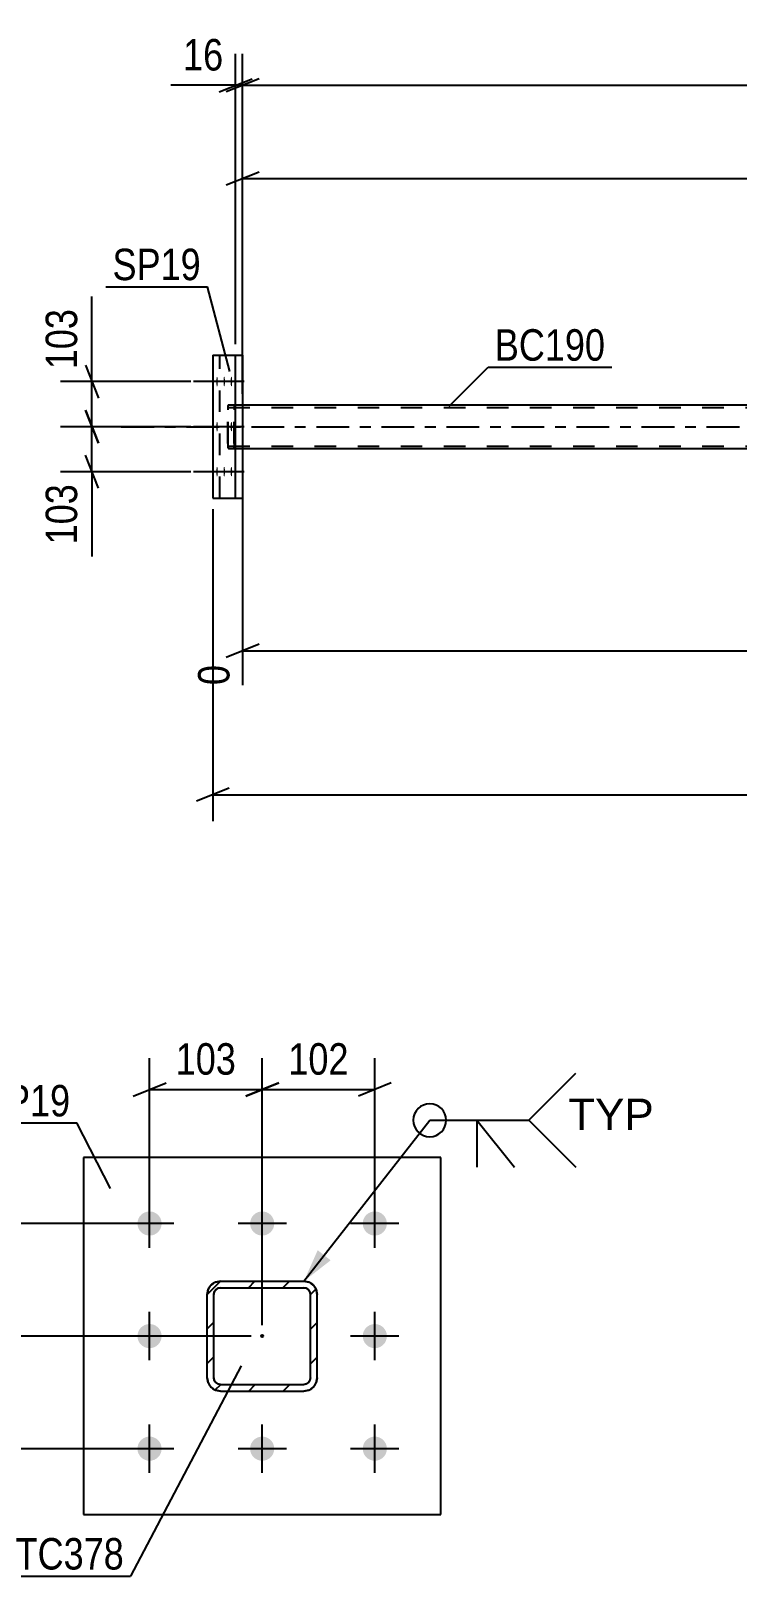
# Model space of a CAD drawing. Header units: millimetres. Extents: x 0 to 841, y 0 to 594.
# Drawn here: x 86.3 to 150.6, y 128.4 to 269.1 of the extents above; entities that cross this region are included whole.
import ezdxf

# ---------------------------------------------------------------- set-up
doc = ezdxf.new("R2010")
doc.units = ezdxf.units.MM
doc.linetypes.add('DXK_LINE_DOT2', pattern=[3.9198, 1.9599, -1.9599])
doc.linetypes.add('DXK_LINE_DOT3', pattern=[5.9187, 2.979, -0.9799, 0.9799, -0.9799])
doc.styles.add('Arial', font='ARIAL.TTF', dxfattribs={"height": 0.2})
doc.styles.add('Arial Narrow', font='ARIALN.TTF', dxfattribs={"height": 0.2})

# ---------------------------------------------------------------- blocks, each defined once
blk = doc.blocks.new('Part-122567824-36600 - 36583')
at = {"color": 7, "linetype": 'DXK_LINE_DOT2'}
for p, q in [((104.27, 234.99), (104.25, 234.88)), ((104.3, 235.02), (104.27, 234.99)), ((104.3, 235.02), (105.59, 235.02)), ((104.3, 235.02), (105.59, 235.02)), ((104.82, 234.99), (104.79, 235.02)), ((104.85, 234.88), (104.82, 234.99)), ((104.25, 234.88), (104.23, 234.73)), ((104.23, 234.73), (104.23, 234.54)), ((104.23, 231.5), (104.23, 234.54)), ((104.27, 234.64), (104.28, 234.71)), ((104.27, 234.54), (104.27, 234.64)), ((104.27, 231.5), (104.27, 234.54)), ((104.28, 234.71), (104.29, 234.77)), ((104.29, 234.77), (104.3, 234.78)), ((104.3, 234.78), (774.49, 234.78)), ((104.79, 234.78), (104.81, 234.77)), ((104.81, 234.77), (104.82, 234.71)), ((104.82, 234.71), (104.83, 234.64)), ((104.83, 234.64), (104.83, 234.54)), ((104.83, 231.5), (104.83, 234.54)), ((104.87, 234.73), (104.85, 234.88)), ((104.87, 234.54), (104.87, 234.73)), ((104.87, 231.5), (104.87, 234.54)), ((104.23, 231.5), (104.23, 231.32)), ((104.23, 231.32), (104.25, 231.16)), ((104.25, 231.16), (104.27, 231.06)), ((104.27, 231.41), (104.27, 231.5)), ((104.28, 231.33), (104.27, 231.41)), ((104.27, 231.06), (104.3, 231.02)), ((104.29, 231.28), (104.28, 231.33)), ((104.3, 231.26), (104.29, 231.28)), ((104.3, 231.26), (774.49, 231.26)), ((104.3, 231.02), (105.59, 231.02)), ((104.81, 231.28), (104.79, 231.26)), ((104.79, 231.02), (104.82, 231.06)), ((104.82, 231.33), (104.81, 231.28)), ((104.83, 231.41), (104.82, 231.33)), ((104.82, 231.06), (104.85, 231.16)), ((104.83, 231.5), (104.83, 231.41)), ((104.85, 231.16), (104.87, 231.32)), ((104.87, 231.32), (104.87, 231.5))]:
    blk.add_line(p, q, dxfattribs=at)
at = {"color": 2, "linetype": 'Continuous'}
for p, q in [((105.59, 235.02), (153.95, 235.02)), ((105.59, 231.02), (153.95, 231.02))]:
    blk.add_line(p, q, dxfattribs=at)
at = {"color": 7, "linetype": 'DXK_LINE_DOT3'}
blk.add_line((94.55, 233.02), (774.49, 233.02), dxfattribs=at)
blk = doc.blocks.new('Part-122567824-36605 - 36583')
at = {"color": 2, "linetype": 'Continuous'}
for p, q in [((102.88, 239.52), (105.59, 239.52)), ((102.88, 239.52), (102.88, 226.52)), ((104.95, 226.52), (104.95, 239.52)), ((105.59, 239.52), (105.59, 226.52)), ((102.88, 226.52), (105.59, 226.52))]:
    blk.add_line(p, q, dxfattribs=at)
at = {"color": 7, "linetype": 'DXK_LINE_DOT2'}
blk.add_line((103.51, 226.52), (103.51, 239.52), dxfattribs=at)
blk = doc.blocks.new('Bolt-122567824-36715 - 36583')
at = {"linetype": 'Continuous'}
for points in [[(103.33, 237.12), (103.33, 237.03), (103.33, 236.95), (103.32, 236.87), (103.31, 236.8), (103.3, 236.74), (103.29, 236.71), (103.27, 236.69), (103.26, 236.69), (103.24, 236.71), (103.23, 236.74), (103.22, 236.8), (103.21, 236.87), (103.2, 236.95), (103.2, 237.03), (103.19, 237.12), (103.2, 237.22), (103.2, 237.3), (103.21, 237.38), (103.22, 237.45), (103.23, 237.51), (103.24, 237.54), (103.26, 237.56), (103.27, 237.56), (103.29, 237.54), (103.3, 237.51), (103.31, 237.45), (103.32, 237.38), (103.33, 237.3), (103.33, 237.22)], [(103.99, 237.12), (103.99, 237.03), (103.98, 236.95), (103.97, 236.87), (103.96, 236.8), (103.95, 236.74), (103.94, 236.71), (103.92, 236.69), (103.91, 236.69), (103.9, 236.71), (103.88, 236.74), (103.87, 236.8), (103.86, 236.87), (103.85, 236.95), (103.85, 237.03), (103.85, 237.12), (103.85, 237.22), (103.85, 237.3), (103.86, 237.38), (103.87, 237.45), (103.88, 237.51), (103.9, 237.54), (103.91, 237.56), (103.92, 237.56), (103.94, 237.54), (103.95, 237.51), (103.96, 237.45), (103.97, 237.38), (103.98, 237.3), (103.99, 237.22)], [(104.64, 237.12), (104.64, 237.03), (104.63, 236.95), (104.63, 236.87), (104.62, 236.8), (104.61, 236.74), (104.59, 236.71), (104.58, 236.69), (104.56, 236.69), (104.55, 236.71), (104.54, 236.74), (104.52, 236.8), (104.51, 236.87), (104.51, 236.95), (104.5, 237.03), (104.5, 237.12), (104.5, 237.22), (104.51, 237.3), (104.51, 237.38), (104.52, 237.45), (104.54, 237.51), (104.55, 237.54), (104.56, 237.56), (104.58, 237.56), (104.59, 237.54), (104.61, 237.51), (104.62, 237.45), (104.63, 237.38), (104.63, 237.3), (104.64, 237.22)], [(103.33, 233.02), (103.33, 232.93), (103.33, 232.85), (103.32, 232.77), (103.31, 232.7), (103.3, 232.64), (103.29, 232.61), (103.27, 232.59), (103.26, 232.59), (103.24, 232.61), (103.23, 232.64), (103.22, 232.7), (103.21, 232.77), (103.2, 232.85), (103.2, 232.93), (103.19, 233.02), (103.2, 233.12), (103.2, 233.2), (103.21, 233.28), (103.22, 233.35), (103.23, 233.41), (103.24, 233.44), (103.26, 233.46), (103.27, 233.46), (103.29, 233.44), (103.3, 233.41), (103.31, 233.35), (103.32, 233.28), (103.33, 233.2), (103.33, 233.12)], [(104.64, 233.02), (104.64, 232.93), (104.63, 232.85), (104.63, 232.77), (104.62, 232.7), (104.61, 232.64), (104.59, 232.61), (104.58, 232.59), (104.56, 232.59), (104.55, 232.61), (104.54, 232.64), (104.52, 232.7), (104.51, 232.77), (104.51, 232.85), (104.5, 232.93), (104.5, 233.02), (104.5, 233.12), (104.51, 233.2), (104.51, 233.28), (104.52, 233.35), (104.54, 233.41), (104.55, 233.44), (104.56, 233.46), (104.58, 233.46), (104.59, 233.44), (104.61, 233.41), (104.62, 233.35), (104.63, 233.28), (104.63, 233.2), (104.64, 233.12)], [(103.33, 228.92), (103.33, 228.83), (103.33, 228.75), (103.32, 228.67), (103.31, 228.6), (103.3, 228.54), (103.29, 228.51), (103.27, 228.49), (103.26, 228.49), (103.24, 228.51), (103.23, 228.54), (103.22, 228.6), (103.21, 228.67), (103.2, 228.75), (103.2, 228.83), (103.19, 228.92), (103.2, 229.02), (103.2, 229.1), (103.21, 229.18), (103.22, 229.25), (103.23, 229.31), (103.24, 229.34), (103.26, 229.36), (103.27, 229.36), (103.29, 229.34), (103.3, 229.31), (103.31, 229.25), (103.32, 229.18), (103.33, 229.1), (103.33, 229.02)], [(103.99, 228.92), (103.99, 228.83), (103.98, 228.75), (103.97, 228.67), (103.96, 228.6), (103.95, 228.54), (103.94, 228.51), (103.92, 228.49), (103.91, 228.49), (103.9, 228.51), (103.88, 228.54), (103.87, 228.6), (103.86, 228.67), (103.85, 228.75), (103.85, 228.83), (103.85, 228.92), (103.85, 229.02), (103.85, 229.1), (103.86, 229.18), (103.87, 229.25), (103.88, 229.31), (103.9, 229.34), (103.91, 229.36), (103.92, 229.36), (103.94, 229.34), (103.95, 229.31), (103.96, 229.25), (103.97, 229.18), (103.98, 229.1), (103.99, 229.02)], [(104.64, 228.92), (104.64, 228.83), (104.63, 228.75), (104.63, 228.67), (104.62, 228.6), (104.61, 228.54), (104.59, 228.51), (104.58, 228.49), (104.56, 228.49), (104.55, 228.51), (104.54, 228.54), (104.52, 228.6), (104.51, 228.67), (104.51, 228.75), (104.5, 228.83), (104.5, 228.92), (104.5, 229.02), (104.51, 229.1), (104.51, 229.18), (104.52, 229.25), (104.54, 229.31), (104.55, 229.34), (104.56, 229.36), (104.58, 229.36), (104.59, 229.34), (104.61, 229.31), (104.62, 229.25), (104.63, 229.18), (104.63, 229.1), (104.64, 229.02)]]:
    blk.add_hatch(color=1, dxfattribs=at).paths.add_polyline_path(points)
at = {"color": 1, "linetype": 'Continuous'}
for p, q in [((104.41, 237.12), (101.13, 237.12)), ((105.06, 237.12), (101.79, 237.12)), ((105.72, 237.12), (102.44, 237.12)), ((104.41, 233.02), (101.13, 233.02)), ((105.72, 233.02), (102.44, 233.02)), ((104.41, 228.92), (101.13, 228.92)), ((105.06, 228.92), (101.79, 228.92)), ((105.72, 228.92), (102.44, 228.92))]:
    blk.add_line(p, q, dxfattribs=at)
blk = doc.blocks.new('Part-122567824-50457 - 50441')
at = {"linetype": 'Continuous'}
h = blk.add_hatch(dxfattribs=at)
h.set_pattern_fill('', scale=0.7, style=0, pattern_type=0)
h.set_pattern_definition([(45, (103.5654, 155.2266), (-1.57154, 1.57154), [])])
h.paths.add_polyline_path([(111.17, 155.23), (103.57, 155.23), (103.11, 155.14), (102.72, 154.88), (102.46, 154.49), (102.37, 154.03), (102.37, 146.43), (102.46, 145.97), (102.72, 145.58), (103.11, 145.32), (103.57, 145.23), (111.17, 145.23), (111.62, 145.32), (112.01, 145.58), (112.27, 145.97), (112.37, 146.43), (112.37, 154.03), (112.27, 154.49), (112.01, 154.88), (111.62, 155.14)])
h.paths.add_polyline_path([(111.72, 154.26), (111.77, 154.03), (111.77, 146.43), (111.72, 146.2), (111.59, 146), (111.4, 145.87), (111.17, 145.83), (103.57, 145.83), (103.34, 145.87), (103.14, 146), (103.01, 146.2), (102.97, 146.43), (102.97, 154.03), (103.01, 154.26), (103.14, 154.45), (103.34, 154.58), (103.57, 154.63), (111.17, 154.63), (111.4, 154.58), (111.59, 154.45)])
blk.add_hatch(color=30, dxfattribs=at).paths.add_polyline_path([(107.37, 150.13, -1), (107.37, 150.33, -1)])
at = {"color": 7, "linetype": 'DXK_LINE_DOT2'}
for p, q in [((103.11, 155.14), (103.57, 155.23)), ((103.57, 155.23), (111.17, 155.23)), ((111.17, 155.23), (111.62, 155.14)), ((102.37, 154.03), (102.46, 154.49)), ((102.37, 146.43), (102.37, 154.03)), ((103.01, 154.26), (102.97, 154.03)), ((102.97, 146.43), (102.97, 154.03)), ((103.14, 154.45), (103.01, 154.26)), ((103.34, 154.58), (103.14, 154.45)), ((103.57, 154.63), (103.34, 154.58)), ((103.57, 154.63), (111.17, 154.63)), ((111.4, 154.58), (111.17, 154.63)), ((111.59, 154.45), (111.4, 154.58)), ((111.72, 154.26), (111.59, 154.45)), ((111.77, 154.03), (111.72, 154.26)), ((111.77, 146.43), (111.77, 154.03)), ((112.27, 154.49), (112.37, 154.03)), ((112.37, 146.43), (112.37, 154.03)), ((102.46, 145.97), (102.37, 146.43)), ((102.97, 146.43), (103.01, 146.2)), ((111.72, 146.2), (111.77, 146.43)), ((112.37, 146.43), (112.27, 145.97)), ((103.01, 146.2), (103.14, 146)), ((103.57, 145.23), (103.11, 145.32)), ((103.14, 146), (103.34, 145.87)), ((103.34, 145.87), (103.57, 145.83)), ((103.57, 145.83), (111.17, 145.83)), ((103.57, 145.23), (111.17, 145.23)), ((111.17, 145.83), (111.4, 145.87)), ((111.62, 145.32), (111.17, 145.23)), ((111.4, 145.87), (111.59, 146)), ((111.59, 146), (111.72, 146.2))]:
    blk.add_line(p, q, dxfattribs=at)
at = {"color": 2, "linetype": 'Continuous'}
for p, q in [((103.57, 155.23), (103.11, 155.14)), ((103.57, 155.23), (111.17, 155.23)), ((111.62, 155.14), (111.17, 155.23)), ((102.46, 154.49), (102.37, 154.03)), ((102.37, 146.43), (102.37, 154.03)), ((102.97, 154.03), (103.01, 154.26)), ((102.97, 146.43), (102.97, 154.03)), ((103.01, 154.26), (103.14, 154.45)), ((103.14, 154.45), (103.34, 154.58)), ((103.34, 154.58), (103.57, 154.63)), ((103.57, 154.63), (111.17, 154.63)), ((111.17, 154.63), (111.4, 154.58)), ((111.4, 154.58), (111.59, 154.45)), ((111.59, 154.45), (111.72, 154.26)), ((111.72, 154.26), (111.77, 154.03)), ((111.77, 146.43), (111.77, 154.03)), ((112.37, 154.03), (112.27, 154.49)), ((112.37, 146.43), (112.37, 154.03)), ((102.37, 146.43), (102.46, 145.97)), ((103.01, 146.2), (102.97, 146.43)), ((111.77, 146.43), (111.72, 146.2)), ((112.27, 145.97), (112.37, 146.43)), ((103.14, 146), (103.01, 146.2)), ((103.11, 145.32), (103.57, 145.23)), ((103.34, 145.87), (103.14, 146)), ((103.57, 145.83), (103.34, 145.87)), ((103.57, 145.83), (111.17, 145.83)), ((103.57, 145.23), (111.17, 145.23)), ((111.4, 145.87), (111.17, 145.83)), ((111.17, 145.23), (111.62, 145.32)), ((111.59, 146), (111.4, 145.87)), ((111.72, 146.2), (111.59, 146))]:
    blk.add_line(p, q, dxfattribs=at)
at = {"color": 7, "linetype": 'DXK_LINE_DOT3'}
blk.add_line((107.37, 150.23), (107.37, 150.23), dxfattribs=at)
at = {"color": 30, "linetype": 'DXK_LINE_DOT3'}
blk.add_line((107.37, 150.23), (107.37, 150.23), dxfattribs=at)
at = {"color": 30, "linetype": 'Continuous'}
blk.add_circle((107.37, 150.23), 0.1, dxfattribs=at)
at = {"color": 7, "linetype": 'DXK_LINE_DOT2'}
for centre, start, end in [((103.57, 154.03), 112.5, 157.5), ((111.17, 154.03), 22.5, 67.5), ((103.57, 146.43), 202.5, 247.5), ((111.17, 146.43), 292.5, 337.5)]:
    blk.add_arc(centre, 1.2, start, end, dxfattribs=at)
at = {"color": 2, "linetype": 'Continuous'}
for centre, start, end in [((103.57, 154.03), 112.5, 157.5), ((111.17, 154.03), 22.5, 67.5), ((103.57, 146.43), 202.5, 247.5), ((111.17, 146.43), 292.5, 337.5)]:
    blk.add_arc(centre, 1.2, start, end, dxfattribs=at)
blk = doc.blocks.new('Part-122567824-50459 - 50441')
at = {"color": 2, "linetype": 'Continuous'}
for p, q in [((123.62, 166.48), (91.12, 166.48)), ((91.12, 166.48), (91.12, 133.98)), ((123.62, 133.98), (123.62, 166.48)), ((91.12, 133.98), (123.62, 133.98))]:
    blk.add_line(p, q, dxfattribs=at)
blk = doc.blocks.new('Bolt-122567824-50570 - 50441')
at = {"linetype": 'Continuous'}
for points in [[(97.12, 159.38, -1), (97.12, 161.58, -1)], [(107.37, 159.38, -1), (107.37, 161.58, -1)], [(117.62, 159.38, -1), (117.62, 161.58, -1)], [(97.12, 149.13, -1), (97.12, 151.33, -1)], [(117.62, 149.13, -1), (117.62, 151.33, -1)], [(97.12, 138.88, -1), (97.12, 141.08, -1)], [(107.37, 138.88, -1), (107.37, 141.08, -1)], [(117.62, 138.88, -1), (117.62, 141.08, -1)]]:
    blk.add_hatch(color=1, dxfattribs=at).paths.add_polyline_path(points)
at = {"color": 1, "linetype": 'Continuous'}
for p, q in [((97.12, 158.28), (97.12, 162.68)), ((107.37, 158.28), (107.37, 162.68)), ((117.62, 158.28), (117.62, 162.68)), ((99.32, 160.48), (94.92, 160.48)), ((109.57, 160.48), (105.17, 160.48)), ((119.82, 160.48), (115.42, 160.48)), ((97.12, 148.03), (97.12, 152.43)), ((117.62, 148.03), (117.62, 152.43)), ((99.32, 150.23), (94.92, 150.23)), ((119.82, 150.23), (115.42, 150.23)), ((97.12, 137.78), (97.12, 142.18)), ((107.37, 137.78), (107.37, 142.18)), ((117.62, 137.78), (117.62, 142.18)), ((99.32, 139.98), (94.92, 139.98)), ((109.57, 139.98), (105.17, 139.98)), ((119.82, 139.98), (115.42, 139.98))]:
    blk.add_line(p, q, dxfattribs=at)
blk = doc.blocks.new('StraightDimension-122567824-37068 - 36583')
at = {"color": 7, "linetype": 'Continuous'}
for p, q in [((91.88, 237.12), (91.88, 244.86)), ((91.88, 237.12), (91.88, 244.86)), ((91.28, 238.62), (92.48, 235.62)), ((100.88, 237.12), (89.03, 237.12)), ((91.88, 233.02), (91.88, 237.12)), ((92.48, 231.52), (91.28, 234.52)), ((100.88, 233.02), (89.03, 233.02))]:
    blk.add_line(p, q, dxfattribs=at)
at = {"color": 0}
blk.add_wipeout([(91.13, 244.33), (86.93, 244.33), (86.93, 237.65), (91.13, 237.65)], dxfattribs=at)
at = {"color": 3, "style": 'Arial Narrow'}
blk.add_text('103', height=2.863, rotation=90.0002, dxfattribs=at).set_placement((90.53, 238.25))
blk = doc.blocks.new('StraightDimension-122567824-37069 - 36583')
at = {"color": 7, "linetype": 'Continuous'}
for p, q in [((91.28, 234.52), (92.48, 231.52)), ((100.88, 233.02), (89.03, 233.02)), ((91.88, 228.92), (91.88, 233.02)), ((92.48, 227.42), (91.28, 230.42)), ((100.88, 228.92), (89.03, 228.92)), ((91.88, 228.92), (91.88, 221.19)), ((91.88, 228.92), (91.88, 221.19))]:
    blk.add_line(p, q, dxfattribs=at)
at = {"color": 0}
blk.add_wipeout([(91.13, 228.4), (86.93, 228.4), (86.93, 221.71), (91.13, 221.71)], dxfattribs=at)
at = {"color": 3, "style": 'Arial Narrow'}
blk.add_text('103', height=2.863, rotation=90.0002, dxfattribs=at).set_placement((90.53, 222.31))
blk = doc.blocks.new('StraightDimension-122567824-49845 - 36583')
at = {"color": 7, "linetype": 'Continuous'}
for p, q in [((105.59, 240.52), (105.59, 266.95)), ((107.09, 264.7), (104.09, 263.5)), ((105.59, 264.1), (790.47, 264.1))]:
    blk.add_line(p, q, dxfattribs=at)
blk = doc.blocks.new('StraightDimension-122567824-49846 - 36583')
at = {"color": 7, "linetype": 'Continuous'}
for p, q in [((104.95, 240.52), (104.95, 266.95)), ((105.59, 240.52), (105.59, 266.95)), ((103.45, 263.5), (106.45, 264.7)), ((107.09, 264.7), (104.09, 263.5)), ((104.95, 264.1), (99.05, 264.1)), ((104.95, 264.1), (99.05, 264.1)), ((104.95, 264.1), (105.59, 264.1))]:
    blk.add_line(p, q, dxfattribs=at)
at = {"color": 0}
blk.add_wipeout([(104.43, 264.85), (104.43, 269.05), (99.57, 269.05), (99.57, 264.85)], dxfattribs=at)
at = {"color": 3, "style": 'Arial Narrow'}
blk.add_text('16', height=2.863, dxfattribs=at).set_placement((100.17, 265.45))
blk = doc.blocks.new('StraightDimension-122567824-49907 - 36583')
at = {"color": 7, "linetype": 'Continuous'}
for p, q in [((105.59, 236.02), (105.59, 258.45)), ((244.72, 244.42), (244.72, 258.45)), ((107.09, 256.2), (104.09, 255)), ((243.22, 255), (246.22, 256.2)), ((105.59, 255.6), (244.72, 255.6))]:
    blk.add_line(p, q, dxfattribs=at)
at = {"color": 0}
blk.add_wipeout([(179.41, 256.35), (179.41, 260.55), (170.9, 260.55), (170.9, 256.35)], dxfattribs=at)
at = {"color": 3, "style": 'Arial Narrow'}
blk.add_text('3478', height=2.863, dxfattribs=at).set_placement((171.5, 256.95))
blk = doc.blocks.new('StraightDimension-122567824-49935 - 36583')
at = {"color": 7, "linetype": 'Continuous'}
for p, q in [((105.59, 230.02), (105.59, 209.5)), ((244.72, 221.62), (244.72, 204.01)), ((107.09, 213.22), (104.09, 212.02)), ((105.59, 212.62), (244.72, 212.62)), ((243.22, 212.02), (246.22, 213.22))]:
    blk.add_line(p, q, dxfattribs=at)
at = {"color": 0}
blk.add_wipeout([(179.41, 213.37), (179.41, 217.57), (170.9, 217.57), (170.9, 213.37)], dxfattribs=at)
at = {"color": 3, "style": 'Arial Narrow'}
blk.add_text('3478', height=2.863, dxfattribs=at).set_placement((171.5, 213.97))
at = {"color": 0, "linetype": 'Continuous'}
for points in [[(104.99, 211.92), (100.79, 211.92), (100.79, 208.9), (104.99, 208.9)], [(244.12, 211.92), (239.92, 211.92), (239.92, 203.41), (244.12, 203.41)]]:
    blk.add_wipeout(points, dxfattribs=at)
at = {"color": 3, "linetype": 'Continuous', "style": 'Arial Narrow'}
for s, height, p in [('0', 2.86, (104.39, 209.5)), ('3478', 2.863, (243.52, 204.01))]:
    blk.add_text(s, height=height, rotation=90.0002, dxfattribs=at).set_placement(p)
blk = doc.blocks.new('StraightDimension-122567824-49960 - 36583')
at = {"color": 7, "linetype": 'Continuous'}
for p, q in [((102.88, 225.52), (102.88, 197.12)), ((104.38, 200.12), (101.38, 198.92)), ((102.88, 199.52), (791.11, 199.52))]:
    blk.add_line(p, q, dxfattribs=at)
blk = doc.blocks.new('StraightDimension-122567824-52657 - 50441')
at = {"color": 7, "linetype": 'Continuous'}
for p, q in [((84.12, 151.73), (85.32, 148.73)), ((106.37, 150.23), (81.87, 150.23)), ((84.72, 139.98), (84.72, 150.23)), ((85.32, 138.48), (84.12, 141.48)), ((96.12, 139.98), (81.87, 139.98))]:
    blk.add_line(p, q, dxfattribs=at)
at = {"color": 0}
blk.add_wipeout([(83.97, 148.44), (79.77, 148.44), (79.77, 141.76), (83.97, 141.76)], dxfattribs=at)
at = {"color": 3, "style": 'Arial Narrow'}
blk.add_text('103', height=2.863, rotation=90.0002, dxfattribs=at).set_placement((83.37, 142.36))
blk = doc.blocks.new('StraightDimension-122567824-52609 - 50441')
at = {"color": 7, "linetype": 'Continuous'}
for p, q in [((107.37, 151.23), (107.37, 175.53)), ((117.62, 161.48), (117.62, 175.53)), ((105.87, 172.08), (108.87, 173.28)), ((119.12, 173.28), (116.12, 172.08)), ((107.37, 172.68), (117.62, 172.68))]:
    blk.add_line(p, q, dxfattribs=at)
at = {"color": 0}
blk.add_wipeout([(115.83, 173.43), (115.83, 177.63), (109.15, 177.63), (109.15, 173.43)], dxfattribs=at)
at = {"color": 3, "style": 'Arial Narrow'}
blk.add_text('102', height=2.863, dxfattribs=at).set_placement((109.75, 174.03))
blk = doc.blocks.new('StraightDimension-122567824-52610 - 50441')
at = {"color": 7, "linetype": 'Continuous'}
for p, q in [((97.12, 161.48), (97.12, 175.53)), ((107.37, 151.23), (107.37, 175.53)), ((95.62, 172.08), (98.62, 173.28)), ((108.87, 173.28), (105.87, 172.08)), ((97.12, 172.68), (107.37, 172.68))]:
    blk.add_line(p, q, dxfattribs=at)
at = {"color": 0}
blk.add_wipeout([(105.58, 173.43), (105.58, 177.63), (98.9, 177.63), (98.9, 173.43)], dxfattribs=at)
at = {"color": 3, "style": 'Arial Narrow'}
blk.add_text('103', height=2.863, dxfattribs=at).set_placement((99.5, 174.03))
blk = doc.blocks.new('StraightDimension-122567824-52656 - 50441')
at = {"color": 7, "linetype": 'Continuous'}
for p, q in [((84.12, 161.98), (85.32, 158.98)), ((96.12, 160.48), (81.87, 160.48)), ((84.72, 150.23), (84.72, 160.48)), ((85.32, 148.73), (84.12, 151.73)), ((106.37, 150.23), (81.87, 150.23))]:
    blk.add_line(p, q, dxfattribs=at)
at = {"color": 0}
blk.add_wipeout([(83.97, 158.69), (79.77, 158.69), (79.77, 152.01), (83.97, 152.01)], dxfattribs=at)
at = {"color": 3, "style": 'Arial Narrow'}
blk.add_text('102', height=2.863, rotation=90.0002, dxfattribs=at).set_placement((83.37, 152.61))
blk = doc.blocks.new('Mark-122567824-49977 - 36583')
at = {"color": 0}
blk.add_wipeout([(138.59, 239.03), (138.59, 242.03), (128.54, 242.03), (128.54, 239.03)], dxfattribs=at)
blk.add_wipeout([(138.59, 239.03), (138.59, 242.03), (128.54, 242.03), (128.54, 239.03)], dxfattribs=at)
at = {"color": 30, "linetype": 'Continuous'}
for p, q in [((124.4, 234.89), (127.94, 238.43)), ((127.94, 238.43), (139.19, 238.43))]:
    blk.add_line(p, q, dxfattribs=at)
at = {"color": 3, "style": 'Arial Narrow'}
blk.add_text('BC190', height=2.863, dxfattribs=at).set_placement((128.54, 239.03))
blk = doc.blocks.new('Mark-122567824-49981 - 36583')
at = {"color": 0}
blk.add_wipeout([(101.79, 246.36), (101.79, 249.36), (93.75, 249.36), (93.75, 246.36)], dxfattribs=at)
blk.add_wipeout([(101.79, 246.36), (101.79, 249.36), (93.75, 249.36), (93.75, 246.36)], dxfattribs=at)
at = {"color": 30, "linetype": 'Continuous'}
for p in [(93.15, 245.76), (104.44, 238.05)]:
    blk.add_line(p, (102.39, 245.76), dxfattribs=at)
at = {"color": 3, "style": 'Arial Narrow'}
blk.add_text('SP19', height=2.863, dxfattribs=at).set_placement((93.75, 246.36))
blk = doc.blocks.new('Mark-122567824-52692 - 50441')
at = {"color": 0}
blk.add_wipeout([(94.8, 128.98), (94.8, 131.98), (84.93, 131.98), (84.93, 128.98)], dxfattribs=at)
blk.add_wipeout([(94.8, 128.98), (94.8, 131.98), (84.93, 131.98), (84.93, 128.98)], dxfattribs=at)
at = {"color": 30, "linetype": 'Continuous'}
for p in [(105.46, 147.52), (84.33, 128.38)]:
    blk.add_line(p, (95.4, 128.38), dxfattribs=at)
at = {"color": 3, "style": 'Arial Narrow'}
blk.add_text('TC378', height=2.863, dxfattribs=at).set_placement((84.93, 128.98))
blk = doc.blocks.new('Mark-122567824-52695 - 50441')
at = {"color": 0}
blk.add_wipeout([(89.91, 170.23), (89.91, 173.23), (81.87, 173.23), (81.87, 170.23)], dxfattribs=at)
blk.add_wipeout([(89.91, 170.23), (89.91, 173.23), (81.87, 173.23), (81.87, 170.23)], dxfattribs=at)
at = {"color": 30, "linetype": 'Continuous'}
for p in [(81.27, 169.63), (93.56, 163.67)]:
    blk.add_line(p, (90.51, 169.63), dxfattribs=at)
at = {"color": 3, "style": 'Arial Narrow'}
blk.add_text('SP19', height=2.863, dxfattribs=at).set_placement((81.87, 170.23))
blk = doc.blocks.new('WeldMark-122567824-53554 - 50441')
at = {"linetype": 'Continuous'}
blk.add_hatch(color=30, dxfattribs=at).paths.add_polyline_path([(113.6, 157.13), (111.17, 155.23), (112.42, 158.05)])
at = {"color": 30, "linetype": 'Continuous'}
for p, q in [((111.17, 155.23), (122.62, 169.88)), ((122.62, 169.88), (131.62, 169.88))]:
    blk.add_line(p, q, dxfattribs=at)
at = {"color": 3, "linetype": 'Continuous'}
for q in [(130.33, 165.6), (126.91, 165.6)]:
    blk.add_line((126.91, 169.88), q, dxfattribs=at)
for start, end in [(90, 270), (270, 90)]:
    blk.add_arc((122.62, 169.88), 1.5, start, end, dxfattribs=at)
at = {"color": 0, "linetype": 'Continuous'}
blk.add_wipeout([(143, 168.98), (143, 171.98), (135.22, 171.98), (135.22, 168.98)], dxfattribs=at)
blk.add_wipeout([(143, 168.98), (143, 171.98), (135.22, 171.98), (135.22, 168.98)], dxfattribs=at)
at = {"color": 3, "linetype": 'Continuous'}
for q in [(135.91, 174.17), (135.91, 165.6)]:
    blk.add_line((131.62, 169.88), q, dxfattribs=at)
at = {"color": 3, "linetype": 'Continuous', "style": 'Arial'}
blk.add_text('TYP', height=2.865, dxfattribs=at).set_placement((135.22, 168.98))

msp = doc.modelspace()

# ---------------------------------------------------------------- block references
for name in ['Part-122567824-36605 - 36583', 'Bolt-122567824-36715 - 36583', 'Part-122567824-36600 - 36583', 'Part-122567824-50459 - 50441', 'Bolt-122567824-50570 - 50441', 'Part-122567824-50457 - 50441']:
    msp.add_blockref(name, (0, 0))

# ---------------------------------------------------------------- next in the draw order: block references
for name in ['StraightDimension-122567824-49845 - 36583', 'StraightDimension-122567824-37068 - 36583', 'Mark-122567824-52695 - 50441', 'StraightDimension-122567824-52657 - 50441']:
    msp.add_blockref(name, (0, 0))

# ---------------------------------------------------------------- next in the draw order: block references
for name in ['StraightDimension-122567824-49846 - 36583', 'StraightDimension-122567824-37069 - 36583', 'StraightDimension-122567824-52609 - 50441', 'Mark-122567824-52692 - 50441']:
    msp.add_blockref(name, (0, 0))

# ---------------------------------------------------------------- next in the draw order: block references
for name in ['StraightDimension-122567824-49907 - 36583', 'StraightDimension-122567824-49935 - 36583', 'StraightDimension-122567824-52610 - 50441', 'WeldMark-122567824-53554 - 50441']:
    msp.add_blockref(name, (0, 0))

# ---------------------------------------------------------------- next in the draw order: block references
for name in ['Mark-122567824-49981 - 36583', 'Mark-122567824-49977 - 36583', 'StraightDimension-122567824-49960 - 36583', 'StraightDimension-122567824-52656 - 50441']:
    msp.add_blockref(name, (0, 0))

doc.saveas('drawing.dxf')
